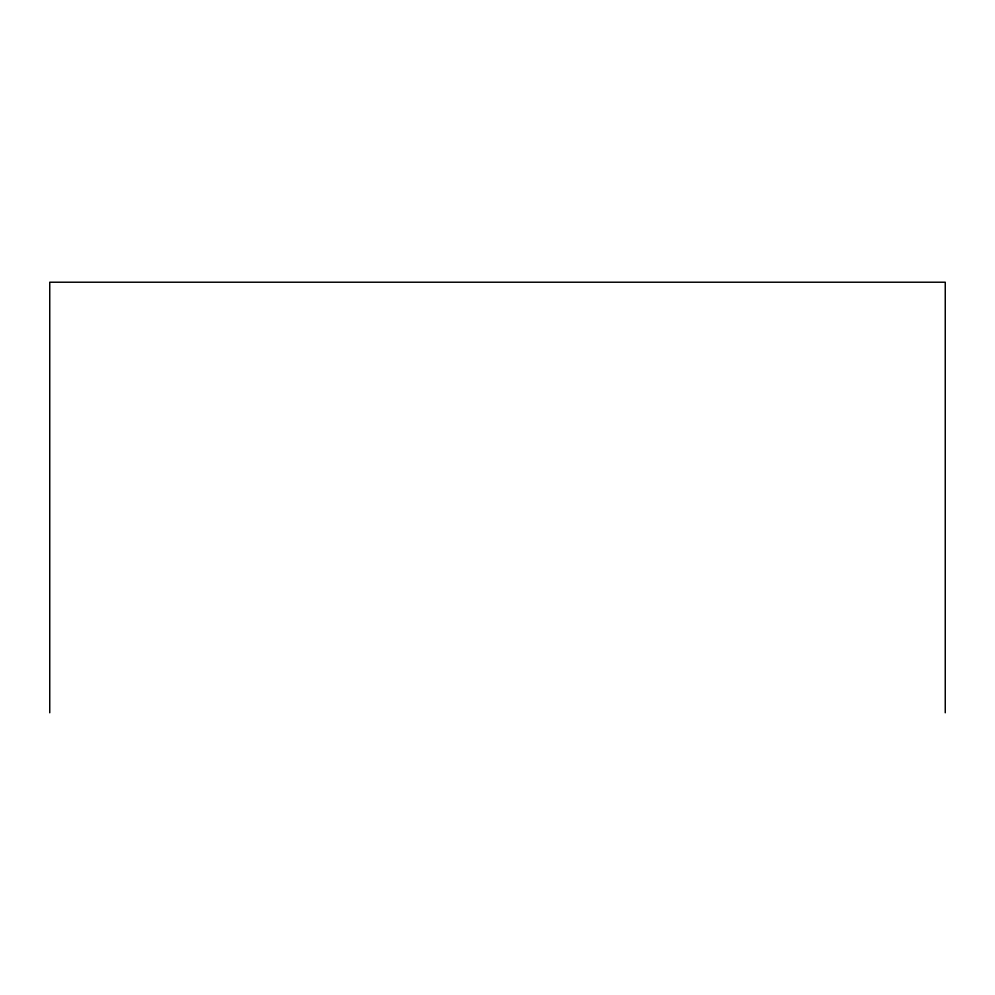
<?xml version="1.0" encoding="UTF-8"?>
<svg xmlns="http://www.w3.org/2000/svg" width="995" height="995" viewBox="0 0 995 995"><rect width="100%" height="100%" fill="white"/><g stroke="black" fill="none" stroke-linecap="round" stroke-linejoin="round"><path stroke-width="1.49" d="M945.25 712.781L945.25 282.219L49.75 282.219L49.75 712.781"/></g></svg>
